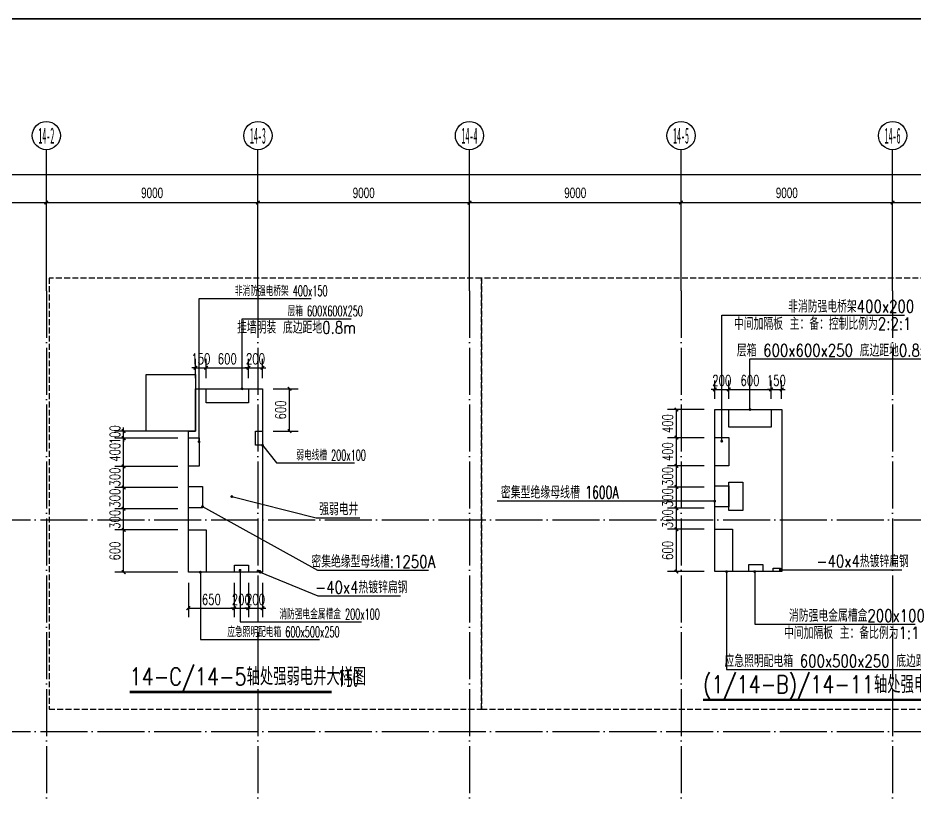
# Model space of a CAD drawing. Extents: x -233336 to 840473, y -28113 to 330904.
# Drawn here: x 4192 to 42356, y 118191 to 151238 of the extents above; entities that cross this region are included whole.
import ezdxf
from ezdxf.enums import TextEntityAlignment as Align
from ezdxf.xclip import XClip

# ---------------------------------------------------------------- set-up
doc = ezdxf.new("R2010")
doc.units = 0
doc.header["$LTSCALE"] = 1000
doc.header["$XCLIPFRAME"] = 2
doc.linetypes.add('104-14# 核心筒$0$DOTE', pattern=[2.42, 2, -0.2, 0.02, -0.2])
doc.linetypes.add('DASH', pattern=[0.35, 0.25, -0.1])
doc.layers.get('0').update_dxf_attribs({"linetype": 'CONTINUOUS'})
doc.layers.get('Defpoints').update_dxf_attribs({"linetype": 'CONTINUOUS'})
for name, color, linetype in [('104-14# 核心筒$0$01-标注_轴线坐标', 8, 'CONTINUOUS'), ('104-14# 核心筒$0$A_AXIS-轴线', 8, '104-14# 核心筒$0$DOTE'), ('104-14# 核心筒$0$AXIS_TEXT', 7, 'CONTINUOUS'), ('AXIS_TEXT', 7, 'CONTINUOUS'), ('DIM-箱柜', 80, 'CONTINUOUS'), ('DOTLN', 2, 'DASH'), ('EQUIP-箱柜', 80, 'CONTINUOUS'), ('TEL_DIM', 3, 'CONTINUOUS'), ('TEL_SYMB', 3, 'CONTINUOUS')]:
    doc.layers.add(name, color=color, linetype=linetype)
doc.styles.add('104-14# 核心筒$0$_TCH_AXIS', font='STXIHEI.TTF', dxfattribs={"width": 0.8})
doc.styles.add('104-14# 核心筒$0$_TCH_DIM_T3', font='ros.shx', dxfattribs={"width": 0.705882, "bigfont": 'jd.shx'})
doc.styles.add('_TCH_DIM', font='ROMANS2', dxfattribs={"width": 0.8, "bigfont": 'HZDF2'})
doc.styles.add('_TCH_DIM_T3', font='ROMANS2', dxfattribs={"width": 0.705882, "bigfont": 'HZDF2'})
doc.styles.add('_TEL_DIM', font='ROMANS2', dxfattribs={"width": 0.8, "height": 3.5, "bigfont": 'HZDF2'})
doc.styles.add('COMPLEX', font='COMPLEX')
doc.styles.get("Standard").update_dxf_attribs({"font": 'GBENOR', "bigfont": 'GBCBIG'})
doc.dimstyles.new('104-14# 核心筒$0$_TCH_ARCH&&150', dxfattribs={"dimtxt": 446.25, "dimasz": 150, "dimexe": 375, "dimexo": 450, "dimgap": 189.375, "dimtad": 1, "dimdec": 0, "dimzin": 0, "dimdsep": 46, "dimtxsty": '104-14# 核心筒$0$_TCH_DIM_T3', "dimblk": '104-14# 核心筒$0$_ArchTick', "dimcen": 0.09, "dimclrt": 7, "dimazin": 2, "dimtfac": 1, "dimtdec": 0, "dimtix": 1, "dimtmove": 2, "dimatfit": 3, "dimfxl": 0, "dimtolj": 1, "dimtzin": 0, "dimarcsym": 0})
doc.dimstyles.new('_TCH_ARCH&&50', dxfattribs={"dimtxt": 148.75, "dimasz": 50, "dimexe": 125, "dimexo": 150, "dimgap": 50, "dimtad": 1, "dimdec": 0, "dimzin": 0, "dimdsep": 46, "dimtxsty": '_TCH_DIM_T3', "dimblk": 'ARCHTICK', "dimcen": 0.09, "dimclrt": 7, "dimazin": 2, "dimtfac": 1, "dimtdec": 0, "dimtix": 1, "dimtmove": 2, "dimatfit": 3, "dimfxl": 0, "dimtolj": 1, "dimtzin": 0, "dimarcsym": 0})

# ---------------------------------------------------------------- blocks, each defined once
blk = doc.blocks.new('图框-A1+1-4')
at = {"const_width": 0.5}
blk.add_lwpolyline([(976, 584), (25, 584), (25, 10), (976, 10)], close=True, dxfattribs=at)
blk = doc.blocks.new('_AXISO')
blk.add_circle((0, 0), 0.5)
at = {"layer": 'AXIS_TEXT', "style": 'COMPLEX', "width": 1.041667}
blk.add_attdef('A', text='', height=0.56, dxfattribs=at).set_placement((-0.25, -0.28), (0.25, -0.28), align=Align.FIT)
blk = doc.blocks.new('104-14# 核心筒$0$_ArchTick')
at = {"color": 0, "linetype": 'ByBlock', "const_width": 0.4}
blk.add_lwpolyline([(-0.5, -0.5), (0.5, 0.5)], dxfattribs=at)
blk = doc.blocks.new('*D325')
at = {"layer": '104-14# 核心筒$0$01-标注_轴线坐标', "color": 0, "lineweight": -2}
for p, q in [((-6010, 140084), (-6010, 144959)), ((120742, 140084), (120742, 144959)), ((-6010, 144584), (120742, 144584))]:
    blk.add_line(p, q, dxfattribs=at)
at = {"layer": 'Defpoints', "color": 0}
for p in [(120742, 144584), (-6010, 139634), (120742, 139634)]:
    blk.add_point(p, dxfattribs=at)
at = {"layer": '104-14# 核心筒$0$01-标注_轴线坐标', "color": 0, "lineweight": -2, "xscale": 150, "yscale": 150, "zscale": 150, "rotation": 180}
blk.add_blockref('104-14# 核心筒$0$_ArchTick', (-6010, 144584), dxfattribs=at)
at = {"layer": '104-14# 核心筒$0$01-标注_轴线坐标', "color": 0, "lineweight": -2, "xscale": 150, "yscale": 150, "zscale": 150}
blk.add_blockref('104-14# 核心筒$0$_ArchTick', (120742, 144584), dxfattribs=at)
at = {"layer": '104-14# 核心筒$0$01-标注_轴线坐标', "color": 7, "insert": (57366, 144996), "char_height": 446.2, "attachment_point": 5, "style": '104-14# 核心筒$0$_TCH_DIM_T3'}
blk.add_mtext('\\A1;126752', dxfattribs=at)
blk = doc.blocks.new('*D327')
at = {"layer": '104-14# 核心筒$0$01-标注_轴线坐标', "color": 0, "lineweight": -2}
for p, q in [((-63, 140084), (-63, 143759)), ((5400, 140084), (5400, 143759)), ((-63, 143384), (5400, 143384))]:
    blk.add_line(p, q, dxfattribs=at)
at = {"layer": 'Defpoints', "color": 0}
for p in [(5400, 143384), (-63, 139634), (5400, 139634)]:
    blk.add_point(p, dxfattribs=at)
at = {"layer": '104-14# 核心筒$0$01-标注_轴线坐标', "color": 0, "lineweight": -2, "xscale": 150, "yscale": 150, "zscale": 150, "rotation": 180}
blk.add_blockref('104-14# 核心筒$0$_ArchTick', (-63, 143384), dxfattribs=at)
at = {"layer": '104-14# 核心筒$0$01-标注_轴线坐标', "color": 0, "lineweight": -2, "xscale": 150, "yscale": 150, "zscale": 150}
blk.add_blockref('104-14# 核心筒$0$_ArchTick', (5400, 143384), dxfattribs=at)
at = {"layer": '104-14# 核心筒$0$01-标注_轴线坐标', "color": 7, "insert": (2669, 143796), "char_height": 446.2, "attachment_point": 5, "style": '104-14# 核心筒$0$_TCH_DIM_T3'}
blk.add_mtext('\\A1;5463', dxfattribs=at)
blk = doc.blocks.new('*D328')
at = {"layer": '104-14# 核心筒$0$01-标注_轴线坐标', "color": 0, "lineweight": -2}
for p, q in [((5400, 140084), (5400, 143759)), ((14400, 140084), (14400, 143759)), ((5400, 143384), (14400, 143384))]:
    blk.add_line(p, q, dxfattribs=at)
at = {"layer": 'Defpoints', "color": 0}
for p in [(14400, 143384), (5400, 139634), (14400, 139634)]:
    blk.add_point(p, dxfattribs=at)
at = {"layer": '104-14# 核心筒$0$01-标注_轴线坐标', "color": 0, "lineweight": -2, "xscale": 150, "yscale": 150, "zscale": 150, "rotation": 180}
blk.add_blockref('104-14# 核心筒$0$_ArchTick', (5400, 143384), dxfattribs=at)
at = {"layer": '104-14# 核心筒$0$01-标注_轴线坐标', "color": 0, "lineweight": -2, "xscale": 150, "yscale": 150, "zscale": 150}
blk.add_blockref('104-14# 核心筒$0$_ArchTick', (14400, 143384), dxfattribs=at)
at = {"layer": '104-14# 核心筒$0$01-标注_轴线坐标', "color": 7, "insert": (9900, 143796), "char_height": 446.2, "attachment_point": 5, "style": '104-14# 核心筒$0$_TCH_DIM_T3'}
blk.add_mtext('\\A1;9000', dxfattribs=at)
blk = doc.blocks.new('*D329')
at = {"layer": '104-14# 核心筒$0$01-标注_轴线坐标', "color": 0, "lineweight": -2}
for p, q in [((14400, 140084), (14400, 143759)), ((23400, 140084), (23400, 143759)), ((14400, 143384), (23400, 143384))]:
    blk.add_line(p, q, dxfattribs=at)
at = {"layer": 'Defpoints', "color": 0}
for p in [(23400, 143384), (14400, 139634), (23400, 139634)]:
    blk.add_point(p, dxfattribs=at)
at = {"layer": '104-14# 核心筒$0$01-标注_轴线坐标', "color": 0, "lineweight": -2, "xscale": 150, "yscale": 150, "zscale": 150, "rotation": 180}
blk.add_blockref('104-14# 核心筒$0$_ArchTick', (14400, 143384), dxfattribs=at)
at = {"layer": '104-14# 核心筒$0$01-标注_轴线坐标', "color": 0, "lineweight": -2, "xscale": 150, "yscale": 150, "zscale": 150}
blk.add_blockref('104-14# 核心筒$0$_ArchTick', (23400, 143384), dxfattribs=at)
at = {"layer": '104-14# 核心筒$0$01-标注_轴线坐标', "color": 7, "insert": (18900, 143796), "char_height": 446.2, "attachment_point": 5, "style": '104-14# 核心筒$0$_TCH_DIM_T3'}
blk.add_mtext('\\A1;9000', dxfattribs=at)
blk = doc.blocks.new('*D330')
at = {"layer": '104-14# 核心筒$0$01-标注_轴线坐标', "color": 0, "lineweight": -2}
for p, q in [((23400, 140084), (23400, 143759)), ((32400, 140084), (32400, 143759)), ((23400, 143384), (32400, 143384))]:
    blk.add_line(p, q, dxfattribs=at)
at = {"layer": 'Defpoints', "color": 0}
for p in [(32400, 143384), (23400, 139634), (32400, 139634)]:
    blk.add_point(p, dxfattribs=at)
at = {"layer": '104-14# 核心筒$0$01-标注_轴线坐标', "color": 0, "lineweight": -2, "xscale": 150, "yscale": 150, "zscale": 150, "rotation": 180}
blk.add_blockref('104-14# 核心筒$0$_ArchTick', (23400, 143384), dxfattribs=at)
at = {"layer": '104-14# 核心筒$0$01-标注_轴线坐标', "color": 0, "lineweight": -2, "xscale": 150, "yscale": 150, "zscale": 150}
blk.add_blockref('104-14# 核心筒$0$_ArchTick', (32400, 143384), dxfattribs=at)
at = {"layer": '104-14# 核心筒$0$01-标注_轴线坐标', "color": 7, "insert": (27900, 143796), "char_height": 446.2, "attachment_point": 5, "style": '104-14# 核心筒$0$_TCH_DIM_T3'}
blk.add_mtext('\\A1;9000', dxfattribs=at)
blk = doc.blocks.new('*D331')
at = {"layer": '104-14# 核心筒$0$01-标注_轴线坐标', "color": 0, "lineweight": -2}
for p, q in [((32400, 140084), (32400, 143759)), ((41400, 140084), (41400, 143759)), ((32400, 143384), (41400, 143384))]:
    blk.add_line(p, q, dxfattribs=at)
at = {"layer": 'Defpoints', "color": 0}
for p in [(41400, 143384), (32400, 139634), (41400, 139634)]:
    blk.add_point(p, dxfattribs=at)
at = {"layer": '104-14# 核心筒$0$01-标注_轴线坐标', "color": 0, "lineweight": -2, "xscale": 150, "yscale": 150, "zscale": 150, "rotation": 180}
blk.add_blockref('104-14# 核心筒$0$_ArchTick', (32400, 143384), dxfattribs=at)
at = {"layer": '104-14# 核心筒$0$01-标注_轴线坐标', "color": 0, "lineweight": -2, "xscale": 150, "yscale": 150, "zscale": 150}
blk.add_blockref('104-14# 核心筒$0$_ArchTick', (41400, 143384), dxfattribs=at)
at = {"layer": '104-14# 核心筒$0$01-标注_轴线坐标', "color": 7, "insert": (36900, 143796), "char_height": 446.2, "attachment_point": 5, "style": '104-14# 核心筒$0$_TCH_DIM_T3'}
blk.add_mtext('\\A1;9000', dxfattribs=at)
blk = doc.blocks.new('*D332')
at = {"layer": '104-14# 核心筒$0$01-标注_轴线坐标', "color": 0, "lineweight": -2}
for p, q in [((41400, 140084), (41400, 143759)), ((50400, 140084), (50400, 143759)), ((41400, 143384), (50400, 143384))]:
    blk.add_line(p, q, dxfattribs=at)
at = {"layer": 'Defpoints', "color": 0}
for p in [(50400, 143384), (41400, 139634), (50400, 139634)]:
    blk.add_point(p, dxfattribs=at)
at = {"layer": '104-14# 核心筒$0$01-标注_轴线坐标', "color": 0, "lineweight": -2, "xscale": 150, "yscale": 150, "zscale": 150, "rotation": 180}
blk.add_blockref('104-14# 核心筒$0$_ArchTick', (41400, 143384), dxfattribs=at)
at = {"layer": '104-14# 核心筒$0$01-标注_轴线坐标', "color": 0, "lineweight": -2, "xscale": 150, "yscale": 150, "zscale": 150}
blk.add_blockref('104-14# 核心筒$0$_ArchTick', (50400, 143384), dxfattribs=at)
at = {"layer": '104-14# 核心筒$0$01-标注_轴线坐标', "color": 7, "insert": (45900, 143796), "char_height": 446.2, "attachment_point": 5, "style": '104-14# 核心筒$0$_TCH_DIM_T3'}
blk.add_mtext('\\A1;9000', dxfattribs=at)
blk = doc.blocks.new('_ArchTick')
at = {"color": 0, "linetype": 'ByBlock', "const_width": 0.4}
blk.add_lwpolyline([(-0.5, -0.5), (0.5, 0.5)], dxfattribs=at)
blk = doc.blocks.new('*D481')
at = {"layer": 'Defpoints', "color": 0}
for p in [(24214, 52504), (24063, 52205), (24214, 52205)]:
    blk.add_point(p, dxfattribs=at)
at = {"layer": 'TEL_DIM', "color": 0, "lineweight": -2}
for p, q in [((24063, 52355), (24063, 52629)), ((24214, 52355), (24214, 52629)), ((24063, 52504), (24013, 52504)), ((24063, 52504), (24214, 52504)), ((24214, 52504), (24264, 52504))]:
    blk.add_line(p, q, dxfattribs=at)
at = {"layer": 'TEL_DIM', "color": 0, "lineweight": -2, "xscale": 50, "yscale": 50, "zscale": 50}
blk.add_blockref('_ArchTick', (24063, 52504), dxfattribs=at)
at = {"layer": 'TEL_DIM', "color": 0, "lineweight": -2, "xscale": 50, "yscale": 50, "zscale": 50, "rotation": 180}
blk.add_blockref('_ArchTick', (24214, 52504), dxfattribs=at)
at = {"layer": 'TEL_DIM', "color": 7, "insert": (24139, 52629), "char_height": 148.8, "attachment_point": 5, "style": '_TCH_DIM_T3'}
blk.add_mtext('\\A1;150', dxfattribs=at)
blk = doc.blocks.new('*D482')
at = {"layer": 'Defpoints', "color": 0}
for p in [(24814, 52504), (24214, 52205), (24814, 52205)]:
    blk.add_point(p, dxfattribs=at)
at = {"layer": 'TEL_DIM', "color": 0, "lineweight": -2}
for p, q in [((24214, 52355), (24214, 52629)), ((24814, 52355), (24814, 52629)), ((24214, 52504), (24814, 52504))]:
    blk.add_line(p, q, dxfattribs=at)
at = {"layer": 'TEL_DIM', "color": 0, "lineweight": -2, "xscale": 50, "yscale": 50, "zscale": 50, "rotation": 180}
blk.add_blockref('_ArchTick', (24214, 52504), dxfattribs=at)
at = {"layer": 'TEL_DIM', "color": 0, "lineweight": -2, "xscale": 50, "yscale": 50, "zscale": 50}
blk.add_blockref('_ArchTick', (24814, 52504), dxfattribs=at)
at = {"layer": 'TEL_DIM', "color": 7, "insert": (24514, 52629), "char_height": 148.8, "attachment_point": 5, "style": '_TCH_DIM_T3'}
blk.add_mtext('\\A1;600', dxfattribs=at)
blk = doc.blocks.new('*D483')
at = {"layer": 'Defpoints', "color": 0}
for p in [(25013, 52504), (24814, 52205), (25013, 52205)]:
    blk.add_point(p, dxfattribs=at)
at = {"layer": 'TEL_DIM', "color": 0, "lineweight": -2}
for p, q in [((24814, 52355), (24814, 52629)), ((25013, 52355), (25013, 52629)), ((24814, 52504), (24764, 52504)), ((24814, 52504), (25013, 52504)), ((25013, 52504), (25063, 52504))]:
    blk.add_line(p, q, dxfattribs=at)
at = {"layer": 'TEL_DIM', "color": 0, "lineweight": -2, "xscale": 50, "yscale": 50, "zscale": 50}
blk.add_blockref('_ArchTick', (24814, 52504), dxfattribs=at)
at = {"layer": 'TEL_DIM', "color": 0, "lineweight": -2, "xscale": 50, "yscale": 50, "zscale": 50, "rotation": 180}
blk.add_blockref('_ArchTick', (25013, 52504), dxfattribs=at)
at = {"layer": 'TEL_DIM', "color": 7, "insert": (24914, 52629), "char_height": 148.8, "attachment_point": 5, "style": '_TCH_DIM_T3'}
blk.add_mtext('\\A1;200', dxfattribs=at)
blk = doc.blocks.new('*D484')
at = {"layer": 'Defpoints', "color": 0}
for p in [(23045, 51605), (23963, 51605), (23963, 51505)]:
    blk.add_point(p, dxfattribs=at)
at = {"layer": 'TEL_DIM', "color": 0, "lineweight": -2}
for p, q in [((23045, 51605), (23045, 51655)), ((23813, 51605), (22920, 51605)), ((23045, 51505), (23045, 51605)), ((23813, 51505), (22920, 51505)), ((23045, 51505), (23045, 51455))]:
    blk.add_line(p, q, dxfattribs=at)
at = {"layer": 'TEL_DIM', "color": 0, "lineweight": -2, "xscale": 50, "yscale": 50, "zscale": 50}
for p, rotation in [((23045, 51605), 270), ((23045, 51505), 90)]:
    blk.add_blockref('_ArchTick', p, dxfattribs=dict(at, rotation=rotation))
at = {"layer": 'TEL_DIM', "color": 7, "insert": (22921, 51555), "char_height": 148.8, "attachment_point": 5, "rotation": 90, "style": '_TCH_DIM_T3'}
blk.add_mtext('\\A1;100', dxfattribs=at)
blk = doc.blocks.new('*D485')
at = {"layer": 'Defpoints', "color": 0}
for p in [(23045, 51505), (23963, 51505), (23963, 51105)]:
    blk.add_point(p, dxfattribs=at)
at = {"layer": 'TEL_DIM', "color": 0, "lineweight": -2}
for p, q in [((23813, 51505), (22920, 51505)), ((23045, 51105), (23045, 51505)), ((23813, 51105), (22920, 51105))]:
    blk.add_line(p, q, dxfattribs=at)
at = {"layer": 'TEL_DIM', "color": 0, "lineweight": -2, "xscale": 50, "yscale": 50, "zscale": 50}
for p, rotation in [((23045, 51505), 90), ((23045, 51105), 270)]:
    blk.add_blockref('_ArchTick', p, dxfattribs=dict(at, rotation=rotation))
at = {"layer": 'TEL_DIM', "color": 7, "insert": (22921, 51305), "char_height": 148.8, "attachment_point": 5, "rotation": 90, "style": '_TCH_DIM_T3'}
blk.add_mtext('\\A1;400', dxfattribs=at)
blk = doc.blocks.new('*D486')
at = {"layer": 'Defpoints', "color": 0}
for p in [(23045, 51105), (23963, 51105), (23963, 50805)]:
    blk.add_point(p, dxfattribs=at)
at = {"layer": 'TEL_DIM', "color": 0, "lineweight": -2}
for p, q in [((23813, 51105), (22920, 51105)), ((23045, 50805), (23045, 51105)), ((23813, 50805), (22920, 50805))]:
    blk.add_line(p, q, dxfattribs=at)
at = {"layer": 'TEL_DIM', "color": 0, "lineweight": -2, "xscale": 50, "yscale": 50, "zscale": 50}
for p, rotation in [((23045, 51105), 90), ((23045, 50805), 270)]:
    blk.add_blockref('_ArchTick', p, dxfattribs=dict(at, rotation=rotation))
at = {"layer": 'TEL_DIM', "color": 7, "insert": (22921, 50955), "char_height": 148.8, "attachment_point": 5, "rotation": 90, "style": '_TCH_DIM_T3'}
blk.add_mtext('\\A1;300', dxfattribs=at)
blk = doc.blocks.new('*D487')
at = {"layer": 'Defpoints', "color": 0}
for p in [(23045, 50805), (23963, 50805), (23963, 50505)]:
    blk.add_point(p, dxfattribs=at)
at = {"layer": 'TEL_DIM', "color": 0, "lineweight": -2}
for p, q in [((23813, 50805), (22920, 50805)), ((23045, 50505), (23045, 50805)), ((23813, 50505), (22920, 50505))]:
    blk.add_line(p, q, dxfattribs=at)
at = {"layer": 'TEL_DIM', "color": 0, "lineweight": -2, "xscale": 50, "yscale": 50, "zscale": 50}
for p, rotation in [((23045, 50805), 90), ((23045, 50505), 270)]:
    blk.add_blockref('_ArchTick', p, dxfattribs=dict(at, rotation=rotation))
at = {"layer": 'TEL_DIM', "color": 7, "insert": (22921, 50655), "char_height": 148.8, "attachment_point": 5, "rotation": 90, "style": '_TCH_DIM_T3'}
blk.add_mtext('\\A1;300', dxfattribs=at)
blk = doc.blocks.new('*D488')
at = {"layer": 'Defpoints', "color": 0}
for p in [(23045, 50505), (23963, 50505), (23963, 50205)]:
    blk.add_point(p, dxfattribs=at)
at = {"layer": 'TEL_DIM', "color": 0, "lineweight": -2}
for p, q in [((23813, 50505), (22920, 50505)), ((23045, 50205), (23045, 50505)), ((23813, 50205), (22920, 50205))]:
    blk.add_line(p, q, dxfattribs=at)
at = {"layer": 'TEL_DIM', "color": 0, "lineweight": -2, "xscale": 50, "yscale": 50, "zscale": 50}
for p, rotation in [((23045, 50505), 90), ((23045, 50205), 270)]:
    blk.add_blockref('_ArchTick', p, dxfattribs=dict(at, rotation=rotation))
at = {"layer": 'TEL_DIM', "color": 7, "insert": (22921, 50355), "char_height": 148.8, "attachment_point": 5, "rotation": 90, "style": '_TCH_DIM_T3'}
blk.add_mtext('\\A1;300', dxfattribs=at)
blk = doc.blocks.new('*D489')
at = {"layer": 'Defpoints', "color": 0}
for p in [(23045, 50205), (23963, 50205), (23963, 49605)]:
    blk.add_point(p, dxfattribs=at)
at = {"layer": 'TEL_DIM', "color": 0, "lineweight": -2}
for p, q in [((23813, 50205), (22920, 50205)), ((23045, 49605), (23045, 50205)), ((23813, 49605), (22920, 49605))]:
    blk.add_line(p, q, dxfattribs=at)
at = {"layer": 'TEL_DIM', "color": 0, "lineweight": -2, "xscale": 50, "yscale": 50, "zscale": 50}
for p, rotation in [((23045, 50205), 90), ((23045, 49605), 270)]:
    blk.add_blockref('_ArchTick', p, dxfattribs=dict(at, rotation=rotation))
at = {"layer": 'TEL_DIM', "color": 7, "insert": (22921, 49905), "char_height": 148.8, "attachment_point": 5, "rotation": 90, "style": '_TCH_DIM_T3'}
blk.add_mtext('\\A1;600', dxfattribs=at)
blk = doc.blocks.new('*D490')
at = {"layer": 'Defpoints', "color": 0}
for p in [(23963, 49605), (24614, 49605), (24614, 49094)]:
    blk.add_point(p, dxfattribs=at)
at = {"layer": 'TEL_DIM', "color": 0, "lineweight": -2}
for p, q in [((23963, 49455), (23963, 48969)), ((24614, 49455), (24614, 48969)), ((23963, 49094), (24614, 49094))]:
    blk.add_line(p, q, dxfattribs=at)
at = {"layer": 'TEL_DIM', "color": 0, "lineweight": -2, "xscale": 50, "yscale": 50, "zscale": 50, "rotation": 180}
blk.add_blockref('_ArchTick', (23963, 49094), dxfattribs=at)
at = {"layer": 'TEL_DIM', "color": 0, "lineweight": -2, "xscale": 50, "yscale": 50, "zscale": 50}
blk.add_blockref('_ArchTick', (24614, 49094), dxfattribs=at)
at = {"layer": 'TEL_DIM', "color": 7, "insert": (24289, 49219), "char_height": 148.8, "attachment_point": 5, "style": '_TCH_DIM_T3'}
blk.add_mtext('\\A1;650', dxfattribs=at)
blk = doc.blocks.new('*D491')
at = {"layer": 'Defpoints', "color": 0}
for p in [(24614, 49605), (24814, 49605), (24814, 49094)]:
    blk.add_point(p, dxfattribs=at)
at = {"layer": 'TEL_DIM', "color": 0, "lineweight": -2}
for p, q in [((24614, 49455), (24614, 48969)), ((24814, 49455), (24814, 48969)), ((24614, 49094), (24564, 49094)), ((24614, 49094), (24814, 49094)), ((24814, 49094), (24864, 49094))]:
    blk.add_line(p, q, dxfattribs=at)
at = {"layer": 'TEL_DIM', "color": 0, "lineweight": -2, "xscale": 50, "yscale": 50, "zscale": 50}
blk.add_blockref('_ArchTick', (24614, 49094), dxfattribs=at)
at = {"layer": 'TEL_DIM', "color": 0, "lineweight": -2, "xscale": 50, "yscale": 50, "zscale": 50, "rotation": 180}
blk.add_blockref('_ArchTick', (24814, 49094), dxfattribs=at)
at = {"layer": 'TEL_DIM', "color": 7, "insert": (24714, 49219), "char_height": 148.8, "attachment_point": 5, "style": '_TCH_DIM_T3'}
blk.add_mtext('\\A1;200', dxfattribs=at)
blk = doc.blocks.new('*D492')
at = {"layer": 'Defpoints', "color": 0}
for p in [(24814, 49605), (25013, 49605), (25013, 49094)]:
    blk.add_point(p, dxfattribs=at)
at = {"layer": 'TEL_DIM', "color": 0, "lineweight": -2}
for p, q in [((24814, 49455), (24814, 48969)), ((25013, 49455), (25013, 48969)), ((24814, 49094), (24764, 49094)), ((24814, 49094), (25013, 49094)), ((25013, 49094), (25063, 49094))]:
    blk.add_line(p, q, dxfattribs=at)
at = {"layer": 'TEL_DIM', "color": 0, "lineweight": -2, "xscale": 50, "yscale": 50, "zscale": 50}
blk.add_blockref('_ArchTick', (24814, 49094), dxfattribs=at)
at = {"layer": 'TEL_DIM', "color": 0, "lineweight": -2, "xscale": 50, "yscale": 50, "zscale": 50, "rotation": 180}
blk.add_blockref('_ArchTick', (25013, 49094), dxfattribs=at)
at = {"layer": 'TEL_DIM', "color": 7, "insert": (24914, 49219), "char_height": 148.8, "attachment_point": 5, "style": '_TCH_DIM_T3'}
blk.add_mtext('\\A1;200', dxfattribs=at)
blk = doc.blocks.new('*D493')
at = {"layer": 'Defpoints', "color": 0}
for p in [(25013, 52205), (25396, 52205), (25013, 51605)]:
    blk.add_point(p, dxfattribs=at)
at = {"layer": 'TEL_DIM', "color": 0, "lineweight": -2}
for p, q in [((25163, 52205), (25521, 52205)), ((25396, 51605), (25396, 52205)), ((25163, 51605), (25521, 51605))]:
    blk.add_line(p, q, dxfattribs=at)
at = {"layer": 'TEL_DIM', "color": 0, "lineweight": -2, "xscale": 50, "yscale": 50, "zscale": 50}
for p, rotation in [((25396, 52205), 90), ((25396, 51605), 270)]:
    blk.add_blockref('_ArchTick', p, dxfattribs=dict(at, rotation=rotation))
at = {"layer": 'TEL_DIM', "color": 7, "insert": (25272, 51905), "char_height": 148.8, "attachment_point": 5, "rotation": 90, "style": '_TCH_DIM_T3'}
blk.add_mtext('\\A1;600', dxfattribs=at)
blk = doc.blocks.new('*D494')
at = {"layer": 'Defpoints', "color": 0}
for p in [(46010, 134005), (46553, 134005), (46553, 133605)]:
    blk.add_point(p, dxfattribs=at)
at = {"layer": 'TEL_DIM', "color": 0, "lineweight": -2}
for p, q in [((46403, 134005), (45885, 134005)), ((46010, 133605), (46010, 134005)), ((46403, 133605), (45885, 133605))]:
    blk.add_line(p, q, dxfattribs=at)
at = {"layer": 'TEL_DIM', "color": 0, "lineweight": -2, "xscale": 50, "yscale": 50, "zscale": 50}
for p, rotation in [((46010, 134005), 90), ((46010, 133605), 270)]:
    blk.add_blockref('_ArchTick', p, dxfattribs=dict(at, rotation=rotation))
at = {"layer": 'TEL_DIM', "color": 7, "insert": (45886, 133805), "char_height": 148.8, "attachment_point": 5, "rotation": 90, "style": '_TCH_DIM_T3'}
blk.add_mtext('\\A1;400', dxfattribs=at)
blk = doc.blocks.new('*D495')
at = {"layer": 'Defpoints', "color": 0}
for p in [(46010, 133605), (46553, 133605), (46553, 133206)]:
    blk.add_point(p, dxfattribs=at)
at = {"layer": 'TEL_DIM', "color": 0, "lineweight": -2}
for p, q in [((46403, 133605), (45885, 133605)), ((46010, 133206), (46010, 133605)), ((46403, 133206), (45885, 133206))]:
    blk.add_line(p, q, dxfattribs=at)
at = {"layer": 'TEL_DIM', "color": 0, "lineweight": -2, "xscale": 50, "yscale": 50, "zscale": 50}
for p, rotation in [((46010, 133605), 90), ((46010, 133206), 270)]:
    blk.add_blockref('_ArchTick', p, dxfattribs=dict(at, rotation=rotation))
at = {"layer": 'TEL_DIM', "color": 7, "insert": (45886, 133406), "char_height": 148.8, "attachment_point": 5, "rotation": 90, "style": '_TCH_DIM_T3'}
blk.add_mtext('\\A1;400', dxfattribs=at)
blk = doc.blocks.new('*D496')
at = {"layer": 'Defpoints', "color": 0}
for p in [(46010, 133206), (46553, 133206), (46553, 132906)]:
    blk.add_point(p, dxfattribs=at)
at = {"layer": 'TEL_DIM', "color": 0, "lineweight": -2}
for p, q in [((46403, 133206), (45885, 133206)), ((46010, 132906), (46010, 133206)), ((46403, 132906), (45885, 132906))]:
    blk.add_line(p, q, dxfattribs=at)
at = {"layer": 'TEL_DIM', "color": 0, "lineweight": -2, "xscale": 50, "yscale": 50, "zscale": 50}
for p, rotation in [((46010, 133206), 90), ((46010, 132906), 270)]:
    blk.add_blockref('_ArchTick', p, dxfattribs=dict(at, rotation=rotation))
at = {"layer": 'TEL_DIM', "color": 7, "insert": (45886, 133056), "char_height": 148.8, "attachment_point": 5, "rotation": 90, "style": '_TCH_DIM_T3'}
blk.add_mtext('\\A1;300', dxfattribs=at)
blk = doc.blocks.new('*D497')
at = {"layer": 'Defpoints', "color": 0}
for p in [(46010, 132906), (46553, 132906), (46553, 132606)]:
    blk.add_point(p, dxfattribs=at)
at = {"layer": 'TEL_DIM', "color": 0, "lineweight": -2}
for p, q in [((46403, 132906), (45885, 132906)), ((46010, 132606), (46010, 132906)), ((46403, 132606), (45885, 132606))]:
    blk.add_line(p, q, dxfattribs=at)
at = {"layer": 'TEL_DIM', "color": 0, "lineweight": -2, "xscale": 50, "yscale": 50, "zscale": 50}
for p, rotation in [((46010, 132906), 90), ((46010, 132606), 270)]:
    blk.add_blockref('_ArchTick', p, dxfattribs=dict(at, rotation=rotation))
at = {"layer": 'TEL_DIM', "color": 7, "insert": (45886, 132756), "char_height": 148.8, "attachment_point": 5, "rotation": 90, "style": '_TCH_DIM_T3'}
blk.add_mtext('\\A1;300', dxfattribs=at)
blk = doc.blocks.new('*D498')
at = {"layer": 'Defpoints', "color": 0}
for p in [(46010, 132606), (46553, 132606), (46553, 132307)]:
    blk.add_point(p, dxfattribs=at)
at = {"layer": 'TEL_DIM', "color": 0, "lineweight": -2}
for p, q in [((46403, 132606), (45885, 132606)), ((46010, 132307), (46010, 132606)), ((46403, 132307), (45885, 132307))]:
    blk.add_line(p, q, dxfattribs=at)
at = {"layer": 'TEL_DIM', "color": 0, "lineweight": -2, "xscale": 50, "yscale": 50, "zscale": 50}
for p, rotation in [((46010, 132606), 90), ((46010, 132307), 270)]:
    blk.add_blockref('_ArchTick', p, dxfattribs=dict(at, rotation=rotation))
at = {"layer": 'TEL_DIM', "color": 7, "insert": (45886, 132457), "char_height": 148.8, "attachment_point": 5, "rotation": 90, "style": '_TCH_DIM_T3'}
blk.add_mtext('\\A1;300', dxfattribs=at)
blk = doc.blocks.new('*D499')
at = {"layer": 'Defpoints', "color": 0}
for p in [(46010, 132307), (46553, 132307), (46553, 131707)]:
    blk.add_point(p, dxfattribs=at)
at = {"layer": 'TEL_DIM', "color": 0, "lineweight": -2}
for p, q in [((46403, 132307), (45885, 132307)), ((46010, 131707), (46010, 132307)), ((46403, 131707), (45885, 131707))]:
    blk.add_line(p, q, dxfattribs=at)
at = {"layer": 'TEL_DIM', "color": 0, "lineweight": -2, "xscale": 50, "yscale": 50, "zscale": 50}
for p, rotation in [((46010, 132307), 90), ((46010, 131707), 270)]:
    blk.add_blockref('_ArchTick', p, dxfattribs=dict(at, rotation=rotation))
at = {"layer": 'TEL_DIM', "color": 7, "insert": (45886, 132007), "char_height": 148.8, "attachment_point": 5, "rotation": 90, "style": '_TCH_DIM_T3'}
blk.add_mtext('\\A1;600', dxfattribs=at)
blk = doc.blocks.new('*D500')
at = {"layer": 'Defpoints', "color": 0}
for p in [(46753, 134290), (46553, 134005), (46753, 134005)]:
    blk.add_point(p, dxfattribs=at)
at = {"layer": 'TEL_DIM', "color": 0, "lineweight": -2}
for p, q in [((46553, 134155), (46553, 134415)), ((46753, 134155), (46753, 134415)), ((46553, 134290), (46503, 134290)), ((46553, 134290), (46753, 134290)), ((46753, 134290), (46803, 134290))]:
    blk.add_line(p, q, dxfattribs=at)
at = {"layer": 'TEL_DIM', "color": 0, "lineweight": -2, "xscale": 50, "yscale": 50, "zscale": 50}
blk.add_blockref('_ArchTick', (46553, 134290), dxfattribs=at)
at = {"layer": 'TEL_DIM', "color": 0, "lineweight": -2, "xscale": 50, "yscale": 50, "zscale": 50, "rotation": 180}
blk.add_blockref('_ArchTick', (46753, 134290), dxfattribs=at)
at = {"layer": 'TEL_DIM', "color": 7, "insert": (46653, 134415), "char_height": 148.8, "attachment_point": 5, "style": '_TCH_DIM_T3'}
blk.add_mtext('\\A1;200', dxfattribs=at)
blk = doc.blocks.new('*D501')
at = {"layer": 'Defpoints', "color": 0}
for p in [(47352, 134290), (46753, 134005), (47352, 134005)]:
    blk.add_point(p, dxfattribs=at)
at = {"layer": 'TEL_DIM', "color": 0, "lineweight": -2}
for p, q in [((46753, 134155), (46753, 134415)), ((47352, 134155), (47352, 134415)), ((46753, 134290), (47352, 134290))]:
    blk.add_line(p, q, dxfattribs=at)
at = {"layer": 'TEL_DIM', "color": 0, "lineweight": -2, "xscale": 50, "yscale": 50, "zscale": 50, "rotation": 180}
blk.add_blockref('_ArchTick', (46753, 134290), dxfattribs=at)
at = {"layer": 'TEL_DIM', "color": 0, "lineweight": -2, "xscale": 50, "yscale": 50, "zscale": 50}
blk.add_blockref('_ArchTick', (47352, 134290), dxfattribs=at)
at = {"layer": 'TEL_DIM', "color": 7, "insert": (47053, 134415), "char_height": 148.8, "attachment_point": 5, "style": '_TCH_DIM_T3'}
blk.add_mtext('\\A1;600', dxfattribs=at)
blk = doc.blocks.new('*D502')
at = {"layer": 'Defpoints', "color": 0}
for p in [(47502, 134290), (47352, 134005), (47502, 134005)]:
    blk.add_point(p, dxfattribs=at)
at = {"layer": 'TEL_DIM', "color": 0, "lineweight": -2}
for p, q in [((47352, 134155), (47352, 134415)), ((47502, 134155), (47502, 134415)), ((47352, 134290), (47302, 134290)), ((47352, 134290), (47502, 134290)), ((47502, 134290), (47552, 134290))]:
    blk.add_line(p, q, dxfattribs=at)
at = {"layer": 'TEL_DIM', "color": 0, "lineweight": -2, "xscale": 50, "yscale": 50, "zscale": 50}
blk.add_blockref('_ArchTick', (47352, 134290), dxfattribs=at)
at = {"layer": 'TEL_DIM', "color": 0, "lineweight": -2, "xscale": 50, "yscale": 50, "zscale": 50, "rotation": 180}
blk.add_blockref('_ArchTick', (47502, 134290), dxfattribs=at)
at = {"layer": 'TEL_DIM', "color": 7, "insert": (47427, 134415), "char_height": 148.8, "attachment_point": 5, "style": '_TCH_DIM_T3'}
blk.add_mtext('\\A1;150', dxfattribs=at)
blk = doc.blocks.new('104-14# 核心筒')
at = {"layer": '104-14# 核心筒$0$01-标注_轴线坐标'}
for p, q in [((5400, 139633.6), (5400, 145633.6)), ((14400, 139633.6), (14400, 145633.6)), ((23400, 139633.6), (23400, 145633.6)), ((32400, 139633.6), (32400, 145633.6)), ((41400, 139633.6), (41400, 145633.6))]:
    blk.add_line(p, q, dxfattribs=at)
at = {"layer": '104-14# 核心筒$0$A_AXIS-轴线'}
for p, q in [((5400, 139633.6), (5400, 80554.9)), ((14400, 139633.6), (14400, 80554.9)), ((23400, 139633.6), (23400, 80554.9)), ((32400, 139633.6), (32400, 80554.9)), ((41400, 139633.6), (41400, 80554.9)), ((-9370.1, 129900), (120259.9, 129900)), ((-9370.1, 120900), (120259.9, 120900))]:
    blk.add_line(p, q, dxfattribs=at)
at = {"layer": '104-14# 核心筒$0$01-标注_轴线坐标'}
ref = blk.add_blockref('_AXISO', (5400, 146233.6), dxfattribs=dict(at, xscale=1200, yscale=1200, zscale=1200))
ref.add_attrib('A', '14-2', dxfattribs={"layer": '104-14# 核心筒$0$AXIS_TEXT', "height": 678.82, "style": '104-14# 核心筒$0$_TCH_AXIS', "width": 0.46828}).set_placement((5060.6, 145894.2), (5739.4, 145894.2), align=Align.FIT)
ref = blk.add_blockref('_AXISO', (14400, 146233.6), dxfattribs=dict(at, xscale=1200, yscale=1200, zscale=1200))
ref.add_attrib('A', '14-3', dxfattribs={"layer": '104-14# 核心筒$0$AXIS_TEXT', "height": 678.82, "style": '104-14# 核心筒$0$_TCH_AXIS', "width": 0.46828}).set_placement((14060.6, 145894.2), (14739.4, 145894.2), align=Align.FIT)
ref = blk.add_blockref('_AXISO', (23400, 146233.6), dxfattribs=dict(at, xscale=1200, yscale=1200, zscale=1200))
ref.add_attrib('A', '14-4', dxfattribs={"layer": '104-14# 核心筒$0$AXIS_TEXT', "height": 678.82, "style": '104-14# 核心筒$0$_TCH_AXIS', "width": 0.46828}).set_placement((23060.6, 145894.2), (23739.4, 145894.2), align=Align.FIT)
ref = blk.add_blockref('_AXISO', (32400, 146233.6), dxfattribs=dict(at, xscale=1200, yscale=1200, zscale=1200))
ref.add_attrib('A', '14-5', dxfattribs={"layer": '104-14# 核心筒$0$AXIS_TEXT', "height": 678.82, "style": '104-14# 核心筒$0$_TCH_AXIS', "width": 0.46828}).set_placement((32060.6, 145894.2), (32739.4, 145894.2), align=Align.FIT)
ref = blk.add_blockref('_AXISO', (41400, 146233.6), dxfattribs=dict(at, xscale=1200, yscale=1200, zscale=1200))
ref.add_attrib('A', '14-6', dxfattribs={"layer": '104-14# 核心筒$0$AXIS_TEXT', "height": 678.82, "style": '104-14# 核心筒$0$_TCH_AXIS', "width": 0.46828}).set_placement((41060.6, 145894.2), (41739.4, 145894.2), align=Align.FIT)
for p1, p2, distance, text, picture, middle in [((-6009.8, 139633.6), (120741.8, 139633.6), 4950, '126752', '*D325', (57366, 144996.1)), ((-62.7, 139633.6), (5400, 139633.6), 3750, '5463', '*D327', (2668.6, 143796.1)), ((5400, 139633.6), (14400, 139633.6), 3750, '9000', '*D328', (9900, 143796.1)), ((14400, 139633.6), (23400, 139633.6), 3750, '9000', '*D329', (18900, 143796.1)), ((23400, 139633.6), (32400, 139633.6), 3750, '9000', '*D330', (27900, 143796.1)), ((32400, 139633.6), (41400, 139633.6), 3750, '9000', '*D331', (36900, 143796.1)), ((41400, 139633.6), (50400, 139633.6), 3750, '9000', '*D332', (45900, 143796.1))]:
    dim = blk.add_aligned_dim(p1=p1, p2=p2, distance=distance, text=text, dimstyle='104-14# 核心筒$0$_TCH_ARCH&&150', dxfattribs=at)
    dim.commit()
    dim.dimension.update_dxf_attribs({"geometry": picture, "text_midpoint": middle})
blk = doc.blocks.new('X-104 14#平面')
ref = blk.add_blockref('104-14# 核心筒', (0, 0))
XClip(ref).set_block_clipping_path([(-38664.3623821461, -25500), (139216.5485069363, 330900)])
at = {"xscale": 150, "yscale": 150, "zscale": 150}
blk.add_blockref('图框-A1+1-4', (-18433.5, 63600), dxfattribs=at)
blk = doc.blocks.new('DJ')
at = {"layer": 'DIM-箱柜'}
for p, q in [((24113.5, 51454.9), (24113.5, 53483.8)), ((24113.5, 53483.8), (25702, 53483.8)), ((24724.3, 52205.1), (24724.3, 53197.3)), ((24724.3, 53197.3), (26272, 53197.3)), ((25013.5, 51405.3), (25211.4, 51154.6)), ((25211.4, 51154.6), (26318.2, 51154.6)), ((24578.6, 50677.2), (25773, 50377.7)), ((24163.5, 50534.4), (25794.1, 49634.1)), ((25773, 50377.7), (26395.7, 50377.7)), ((24695.6, 49632.5), (24695.6, 48901.3)), ((25794.1, 49634.1), (27367.3, 49634.1)), ((24132.3, 49605.1), (24132.3, 48648.8)), ((24982.6, 49605.1), (25799, 49269.8)), ((25799, 49269.8), (26969.5, 49269.8)), ((24695.6, 48901.3), (26415.8, 48901.3)), ((24132.3, 48648.8), (25820.6, 48648.8))]:
    blk.add_line(p, q, dxfattribs=at)
at = {"layer": 'DIM-箱柜', "const_width": 20}
for points in [[(24724.3, 52195.1, 1), (24724.3, 52215.1, 1)], [(24113.5, 51444.9, 1), (24113.5, 51464.9, 1)], [(25007.3, 51413.1, 1), (25019.7, 51397.4, 1)], [(24568.9, 50679.7, 1), (24588.3, 50674.8, 1)], [(24154.7, 50539.2, 1), (24172.3, 50529.5, 1)], [(24132.3, 49615.1, 1), (24132.3, 49595.1, 1)], [(24695.6, 49642.5, 1), (24695.6, 49622.5, 1)], [(24973.4, 49608.9, 1), (24991.9, 49601.3, 1)]]:
    blk.add_lwpolyline(points, format="xyb", close=True, dxfattribs=at)
at = {"layer": 'EQUIP-箱柜'}
for points in [[(24063.5, 51605.1), (23363.5, 51605.1), (23363.5, 52405.1), (24063.5, 52405.1)], [(24213.7, 52205.1), (24813.7, 52205.1), (24813.7, 52005.1), (24213.7, 52005.1)], [(25013.5, 51605.3), (25013.5, 51405.3), (24913.5, 51405.3), (24913.5, 51605.3)], [(23963.5, 51107.4), (23963.5, 51507.4), (24113.5, 51507.4), (24113.5, 51107.4)], [(24163.5, 50818.2), (24163.5, 50518.2), (23963.5, 50518.2), (23963.5, 50818.2)], [(24213.5, 50205.1), (24213.5, 49605.1), (23963.5, 49605.1), (23963.5, 50205.1)], [(24614.4, 49705.1), (24814.4, 49705.1), (24814.4, 49605.1), (24614.4, 49605.1)], [(24942.6, 49626.7), (24982.5, 49626.7), (24982.6, 49605.1), (24942.6, 49605.1)]]:
    blk.add_lwpolyline(points, close=True, dxfattribs=at)
blk.add_lwpolyline([(25013.5, 49605.1), (23963.5, 49605.1), (23963.5, 51605.1), (24063.5, 51605.1), (24063.5, 52205.1), (25013.5, 52205.1), (25013.5, 49605.1)], dxfattribs=at)
at = {"layer": 'DIM-箱柜', "color": 7}
for s, height, style, width, p in [('非消防强电桥架 400x150 ', 148.75, '_TCH_DIM', 0.564706, (24621.2, 53518.8)), ('层箱 600X600X250', 148.75, '_TCH_DIM', 0.564706, (25369.5, 53233.5)), ('挂墙明装 底边距地0.8m', 173.622, '_TCH_DIM', 0.8, (24653.7, 52987.3)), ('弱电线槽 200x100', 148.75, '_TCH_DIM', 0.564706, (25492.1, 51189.6)), ('强弱电井', 173.62, '_TCH_DIM', 0.8, (25817.4, 50412.7)), ('密集绝缘型母线槽:1250A', 173.622, '_TCH_DIM', 0.8, (25707.7, 49669.1)), ('-40x4热镀锌扁钢', 173.62, '_TEL_DIM', 0.8, (25761.6, 49304.8)), ('消防强电金属槽盒 200x100', 148.75, '_TCH_DIM', 0.564706, (25253, 48936.3)), ('应急照明配电箱 600x500x250', 148.75, '_TCH_DIM', 0.564706, (24514.7, 48685))]:
    blk.add_text(s, height=height, dxfattribs=dict(at, style=style, width=width)).set_placement(p)
at = {"layer": 'TEL_DIM'}
for p1, p2, distance, text, picture, middle in [((24063.5, 52205.1), (24213.7, 52205.1), 299.2, '150', '*D481', (24138.6, 52628.7)), ((24213.7, 52205.1), (24813.7, 52205.1), 299.2, '600', '*D482', (24513.7, 52628.7)), ((24813.7, 52205.1), (25013.5, 52205.1), 299.2, '200', '*D483', (24913.6, 52628.7)), ((25013.5, 51605.3), (25013.5, 52205.1), -382.6, '600', '*D493', (25271.7, 51905.2)), ((23963.5, 51504.9), (23963.5, 51605.1), 918.3, '100', '*D484', (22920.8, 51555)), ((23963.5, 51104.9), (23963.5, 51504.9), 918.3, '400', '*D485', (22920.8, 51304.9)), ((23963.5, 50805.3), (23963.5, 51104.9), 918.3, '300', '*D486', (22920.8, 50955.1)), ((23963.5, 50505.3), (23963.5, 50805.3), 918.3, '300', '*D487', (22920.8, 50655.3)), ((23963.5, 50205.3), (23963.5, 50505.3), 918.3, '300', '*D488', (22920.8, 50355.3)), ((23963.5, 49605.1), (23963.5, 50205.3), 918.3, '600', '*D489', (22920.8, 49905.2)), ((23963.5, 49605.1), (24613.9, 49605.1), -510.9, '650', '*D490', (24288.7, 49218.5)), ((24613.9, 49605.1), (24813.7, 49605.1), -510.9, '200', '*D491', (24713.8, 49218.5)), ((24813.7, 49605.1), (25013.5, 49605.1), -510.9, '200', '*D492', (24913.6, 49218.5))]:
    dim = blk.add_aligned_dim(p1=p1, p2=p2, distance=distance, text=text, dimstyle='_TCH_ARCH&&50', dxfattribs=at)
    dim.commit()
    dim.dimension.update_dxf_attribs({"geometry": picture, "text_midpoint": middle})
blk = doc.blocks.new('GG')
at = {"layer": 'DIM-箱柜'}
for p, q in [((46653.1, 133555.5), (46653.1, 135343.6)), ((46653.1, 135343.6), (49246.4, 135343.6)), ((47052.7, 134005), (47052.7, 134720.8)), ((47052.7, 134720.8), (49616.2, 134720.8)), ((45949.8, 132706.3), (43468.3, 132706.3)), ((46553.2, 132706.3), (45949.8, 132706.3)), ((46720.9, 131707.3), (46720.9, 130317.9)), ((47120.1, 131707.3), (47120.1, 130962)), ((47483.5, 131732.7), (47883.6, 131732.7)), ((47883.6, 131732.7), (49205.6, 131732.7)), ((47120.1, 130962), (49394.5, 130962)), ((46720.9, 130317.9), (50136.2, 130317.9))]:
    blk.add_line(p, q, dxfattribs=at)
at = {"layer": 'DIM-箱柜', "const_width": 20}
for points in [[(47052.7, 133995, 1), (47052.7, 134015, 1)], [(46653.1, 133545.5, 1), (46653.1, 133565.5, 1)], [(46563.2, 132706.3, 1), (46543.2, 132706.3, 1)], [(46720.9, 131717.3, 1), (46720.9, 131697.3, 1)], [(47120.1, 131717.3, 1), (47120.1, 131697.3, 1)], [(47473.5, 131732.7, 1), (47493.5, 131732.7, 1)]]:
    blk.add_lwpolyline(points, format="xyb", close=True, dxfattribs=at)
at = {"layer": 'EQUIP-箱柜'}
for points in [[(46553.2, 134005), (47502.3, 134005), (47502.3, 131707.3), (46553.2, 131707.3)], [(46753, 134005), (47352.4, 134005), (47352.4, 133755.3), (46753, 133755.3)], [(46553.2, 133205.9), (46553.2, 133605.5), (46753, 133605.5), (46753, 133205.9)], [(46753, 132573.2), (46753, 132972.8), (46952.8, 132972.8), (46952.8, 132573.2)], [(46553.2, 132623.2), (46553.2, 132922.9), (46753, 132922.9), (46753, 132623.2)], [(46803, 132306.7), (46803, 131707.3), (46553.2, 131707.3), (46553.2, 132306.7)], [(47035.7, 131807.2), (47235.5, 131807.2), (47235.5, 131707.3), (47035.7, 131707.3)], [(47383.3, 131758), (47483.5, 131758), (47483.5, 131707.3), (47383.3, 131707.3)]]:
    blk.add_lwpolyline(points, close=True, dxfattribs=at)
at = {"layer": 'DIM-箱柜', "color": 7, "style": '_TEL_DIM'}
for s, height, width, p in [('非消防强电桥架400x200', 173.622, 0.8, (47594.1, 135378.6)), ('中间加隔板 主：备：控制比例为2:2:1', 173.622, 0.8, (46826.3, 135133.6)), ('层箱 600x600x250 底边距地0.8米明装', 173.622, 0.8, (46866.7, 134755.8)), ('密集型绝缘母线槽 1600A', 175, 0.64, (43520.8, 132742.7)), ('-40x4热镀锌扁钢', 173.62, 0.8, (47997.7, 131767.7)), ('消防强电金属槽盒200x100', 173.622, 0.8, (47606.6, 130997)), ('中间加隔板 主：备比例为1:1', 173.622, 0.8, (47535.9, 130752)), ('应急照明配电箱 600x500x250 底边距地0.8米明装', 173.622, 0.8, (46691.1, 130352.9))]:
    blk.add_text(s, height=height, dxfattribs=dict(at, width=width)).set_placement(p)
at = {"layer": 'TEL_DIM'}
for p1, p2, distance, text, picture, middle in [((46553.2, 134005), (46753, 134005), 285.4, '200', '*D500', (46653.1, 134414.8)), ((46753, 134005), (47352.4, 134005), 285.4, '600', '*D501', (47052.7, 134414.8)), ((47352.4, 134005), (47502.3, 134005), 285.4, '150', '*D502', (47427.3, 134414.8)), ((46553.2, 133605.5), (46553.2, 134005), 543.2, '400', '*D494', (45885.6, 133805.3)), ((46553.2, 133205.9), (46553.2, 133605.5), 543.2, '400', '*D495', (45885.6, 133405.7)), ((46553.2, 132906.2), (46553.2, 133205.9), 543.2, '300', '*D496', (45885.6, 133056)), ((46553.2, 132606.5), (46553.2, 132906.2), 543.2, '300', '*D497', (45885.6, 132756.3)), ((46553.2, 132307), (46553.2, 132606.5), 543.2, '300', '*D498', (45885.6, 132456.7)), ((46553.2, 131707.3), (46553.2, 132307), 543.2, '600', '*D499', (45885.6, 132007.2))]:
    dim = blk.add_aligned_dim(p1=p1, p2=p2, distance=distance, text=text, dimstyle='_TCH_ARCH&&50', dxfattribs=at)
    dim.commit()
    dim.dimension.update_dxf_attribs({"geometry": picture, "text_midpoint": middle})

msp = doc.modelspace()

# ---------------------------------------------------------------- linework, layer by layer
at = {"layer": 'DOTLN', "linetype": 'DASH'}
for points in [[(5515.6, 121846.1), (23908.3, 121846.1), (23908.3, 140175.6), (5515.6, 140175.6)], [(23908.3, 121846.1), (47741.8, 121846.1), (47741.8, 140175.6), (23908.3, 140175.6)]]:
    msp.add_lwpolyline(points, close=True, dxfattribs=at)
at = {"layer": 'TEL_SYMB', "const_width": 105}
for points in [[(8944.4, 122571.8), (17537.7, 122571.8)], [(33336.4, 122237), (42824.2, 122237)]]:
    msp.add_lwpolyline(points, dxfattribs=at)

# ---------------------------------------------------------------- block references
msp.add_blockref('X-104 14#平面', (0, 0))
at = {"xscale": 3, "yscale": 3, "zscale": 3}
for name, p in [('DJ', (-60445.5, -21146.9)), ('GG', (-105825.3, -267427.6))]:
    msp.add_blockref(name, p, dxfattribs=at)

# ---------------------------------------------------------------- texts
at = {"layer": 'TEL_SYMB', "color": 7, "style": '_TEL_DIM', "width": 0.8}
for s, p in [('14-C/14-5轴处强弱电井大样图', (8944.4, 122858.8)), ('(1/14-B)/14-11轴处强电井大样图', (33336.4, 122524))]:
    msp.add_text(s, height=744.094, dxfattribs=at).set_placement(p)
at = {"layer": 'TEL_SYMB', "color": 7, "width": 0.6}
msp.add_text('1:50', height=750, dxfattribs=at).set_placement((17837.7, 122781.8))

doc.saveas('drawing.dxf')
